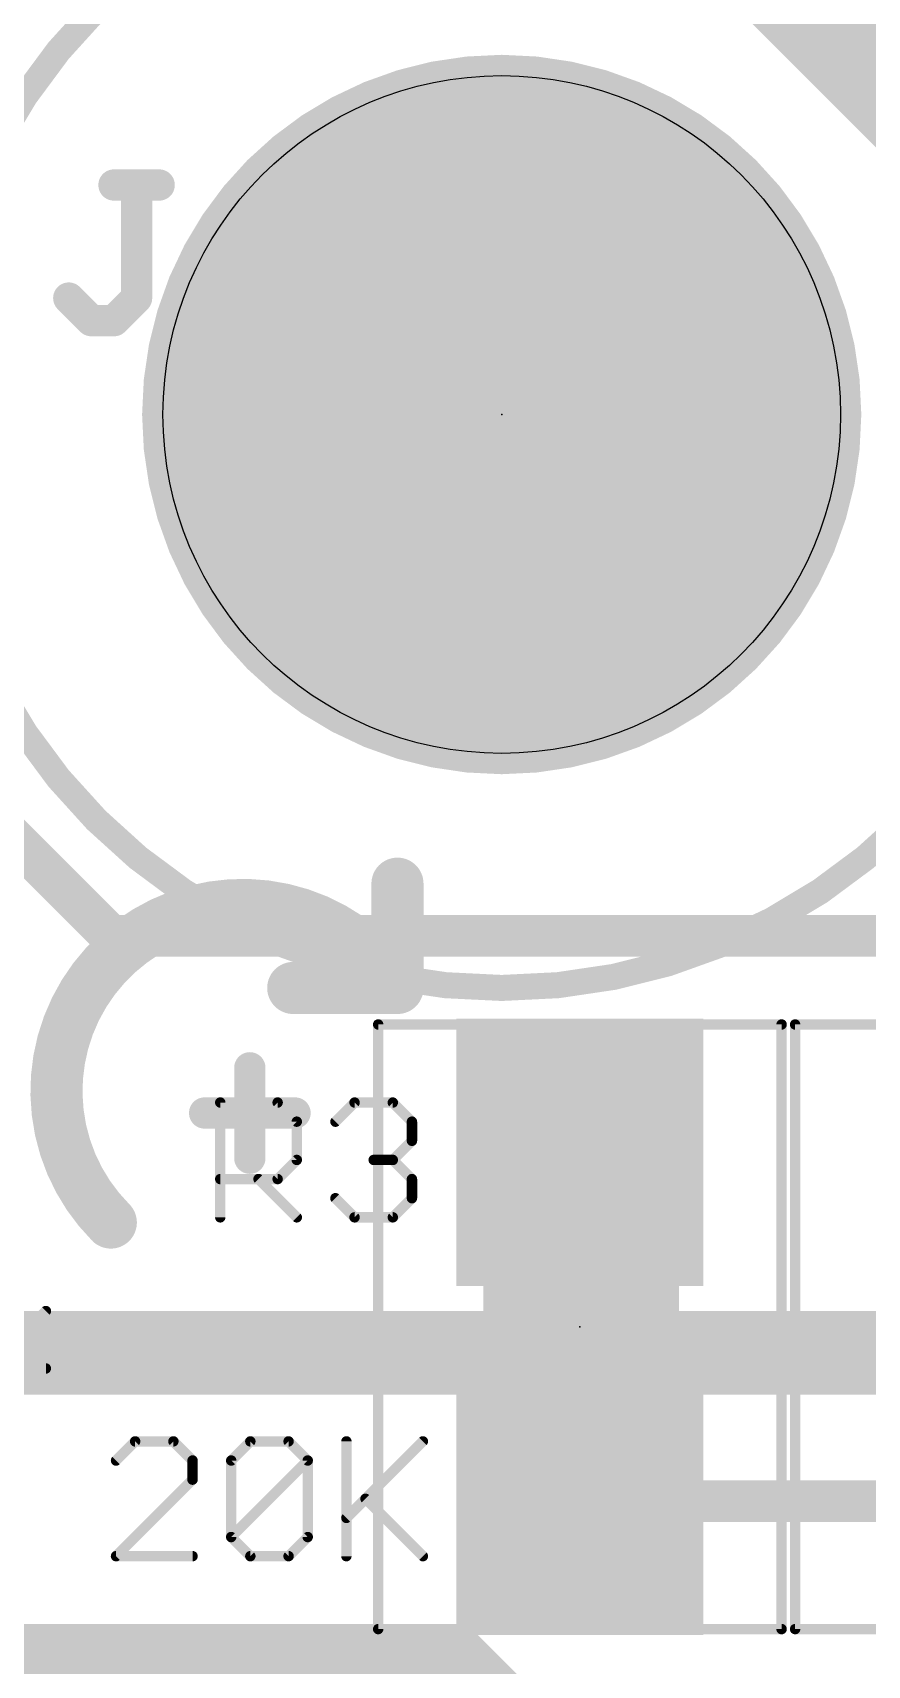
# Model space of a CAD drawing. Extents: x -25 to 82, y -12 to 21.
# Drawn here: x 12.95 to 17.02, y 4.07 to 12.02 of the extents above; entities that cross this region are included whole.
import ezdxf

# ---------------------------------------------------------------- set-up
doc = ezdxf.new("R2010")
doc.units = 0
for name, color, linetype in [('1', 12, 'CONTINUOUS'), ('16', 132, 'CONTINUOUS'), ('20', 53, 'CONTINUOUS'), ('21', 53, 'CONTINUOUS'), ('23', 53, 'CONTINUOUS'), ('25', 253, 'CONTINUOUS'), ('27', 253, 'CONTINUOUS'), ('29', 253, 'CONTINUOUS'), ('30', 253, 'CONTINUOUS'), ('31', 253, 'CONTINUOUS'), ('35', 253, 'CONTINUOUS'), ('39', 12, 'CONTINUOUS'), ('51', 53, 'CONTINUOUS')]:
    doc.layers.add(name, color=color, linetype=linetype)

# ---------------------------------------------------------------- blocks, each defined once
blk = doc.blocks.new('RECT')
blk.add_solid([(-0.5, -0.5), (0.5, -0.5), (-0.5, 0.5), (0.5, 0.5)])

msp = doc.modelspace()

# ---------------------------------------------------------------- linework, layer by layer
at = {"layer": '1', "const_width": 0.2032}
msp.add_lwpolyline([(15.621, 4.865), (17.653, 4.865)], dxfattribs=at)
at = {"layer": '1', "const_width": 0.1016}
msp.add_lwpolyline([(15.621, 4.9158, 1), (15.621, 4.8142)], format="xyb", dxfattribs=at)
at = {"layer": '16'}
for points, const_width in [([(14.605, 14.351), (21.463, 7.493)], 0.6096), ([(13.335, 7.62), (12.065, 8.89)], 0.2032), ([(13.335, 7.62), (19.304, 7.62)], 0.2032), ([(9.525, 5.588), (29.845, 5.588)], 0.4064), ([(14.986, 4.064), (10.1652, 4.064)], 0.4064), ([(16.51, 2.54), (14.986, 4.064)], 0.4064)]:
    msp.add_lwpolyline(points, dxfattribs=dict(at, const_width=const_width))
for points, const_width in [([(13.335, 7.6708, 1), (13.335, 7.5692)], 0.1016), ([(13.2991, 7.5841, 1), (13.3709, 7.6559)], 0.1016), ([(15.0578, 4.1358, 1), (14.9142, 3.9922)], 0.2032), ([(14.986, 3.9624, 1), (14.986, 4.1656)], 0.2032)]:
    msp.add_lwpolyline(points, format="xyb", dxfattribs=dict(at, const_width=const_width))
at = {"layer": '20'}
msp.add_circle((15.24, 10.16), 1.651, dxfattribs=at)
at = {"layer": '21'}
for points, const_width in [([(13.3504, 11.2782), (13.5707, 11.2782)], 0.1524), ([(13.4605, 10.7274), (13.4605, 11.2782)], 0.1524), ([(13.13, 10.7274), (13.2402, 10.6172)], 0.1524), ([(13.3504, 10.6172), (13.4605, 10.7274)], 0.1524), ([(13.2402, 10.6172), (13.3504, 10.6172)], 0.1524), ([(14.732, 7.366), (14.732, 7.874)], 0.254), ([(14.732, 7.366), (14.224, 7.366)], 0.254), ([(14.0125, 6.977), (14.0125, 6.5364)], 0.1524), ([(13.7922, 6.7567), (14.2328, 6.7567)], 0.1524)]:
    msp.add_lwpolyline(points, dxfattribs=dict(at, const_width=const_width))
for points, const_width in [([(13.3504, 11.3163, 1), (13.3504, 11.2401)], 0.0762), ([(13.4986, 11.2782, 1), (13.4224, 11.2782)], 0.0762), ([(13.5707, 11.2401, 1), (13.5707, 11.3163)], 0.0762), ([(13.157, 10.7543, 1), (13.1031, 10.7004)], 0.0762), ([(13.4224, 10.7274, 1), (13.4986, 10.7274)], 0.0762), ([(13.4875, 10.7004, 1), (13.4336, 10.7543)], 0.0762), ([(13.2402, 10.6553, 1), (13.2402, 10.5791)], 0.0762), ([(13.2132, 10.5903, 1), (13.2671, 10.6441)], 0.0762), ([(13.3234, 10.6441, 1), (13.3773, 10.5903)], 0.0762), ([(13.3504, 10.5791, 1), (13.3504, 10.6553)], 0.0762), ([(14.7955, 7.874, 1), (14.6685, 7.874)], 0.127), ([(14.732, 7.366, 1.1039), (13.335, 6.223)], 0.254), ([(14.224, 7.4295, 1), (14.224, 7.3025)], 0.127), ([(14.732, 7.3025, 1), (14.732, 7.4295)], 0.127), ([(14.6685, 7.366, 1), (14.7955, 7.366)], 0.127), ([(14.6791, 7.3308, 1), (14.7849, 7.4012)], 0.127), ([(14.0506, 6.977, 1), (13.9744, 6.977)], 0.0762), ([(13.7922, 6.7948, 1), (13.7922, 6.7186)], 0.0762), ([(14.2328, 6.7186, 1), (14.2328, 6.7948)], 0.0762), ([(13.9744, 6.5364, 1), (14.0506, 6.5364)], 0.0762), ([(13.2901, 6.1781, 1), (13.3799, 6.2679)], 0.127)]:
    msp.add_lwpolyline(points, format="xyb", dxfattribs=dict(at, const_width=const_width))
at = {"layer": '23'}
for p in [(15.24, 10.16), (15.621, 5.715)]:
    msp.add_point(p, dxfattribs=at)
at = {"layer": '25', "const_width": 0.0508}
for points in [[(13.8684, 6.2484), (13.8684, 6.8077)], [(13.8684, 6.8077), (14.148, 6.8077)], [(14.148, 6.8077), (14.2413, 6.7145)], [(14.4297, 6.7145), (14.5229, 6.8077)], [(14.5229, 6.8077), (14.7093, 6.8077)], [(14.7093, 6.8077), (14.8026, 6.7145)], [(14.2413, 6.7145), (14.2413, 6.528)], [(14.8026, 6.7145), (14.8026, 6.6213)], [(14.8026, 6.6213), (14.7093, 6.528)], [(14.2413, 6.528), (14.148, 6.4348)], [(14.7093, 6.528), (14.6161, 6.528)], [(14.7093, 6.528), (14.8026, 6.4348)], [(14.148, 6.4348), (13.8684, 6.4348)], [(14.0548, 6.4348), (14.2413, 6.2484)], [(14.8026, 6.4348), (14.8026, 6.3416)], [(14.5229, 6.2484), (14.4297, 6.3416)], [(14.8026, 6.3416), (14.7093, 6.2484)], [(14.7093, 6.2484), (14.5229, 6.2484)]]:
    msp.add_lwpolyline(points, dxfattribs=at)
at = {"layer": '25', "const_width": 0.0254}
for points in [[(13.8811, 6.8077, 1), (13.8557, 6.8077)], [(13.8684, 6.8204, 1), (13.8684, 6.795)], [(14.157, 6.8167, 1), (14.1391, 6.7987)], [(14.148, 6.795, 1), (14.148, 6.8204)], [(14.5229, 6.8204, 1), (14.5229, 6.795)], [(14.5319, 6.7987, 1), (14.5139, 6.8167)], [(14.7183, 6.8167, 1), (14.7004, 6.7987)], [(14.7093, 6.795, 1), (14.7093, 6.8204)], [(14.254, 6.7145, 1), (14.2286, 6.7145)], [(14.2323, 6.7055, 1), (14.2502, 6.7234)], [(14.4207, 6.7234, 1), (14.4387, 6.7055)], [(14.8153, 6.7145, 1), (14.7899, 6.7145)], [(14.7936, 6.7055, 1), (14.8115, 6.7234)], [(14.7899, 6.6213, 1), (14.8153, 6.6213)], [(14.8115, 6.6123, 1), (14.7936, 6.6302)], [(14.2286, 6.528, 1), (14.254, 6.528)], [(14.2502, 6.5191, 1), (14.2323, 6.537)], [(14.6161, 6.5407, 1), (14.6161, 6.5153)], [(14.7183, 6.537, 1), (14.7004, 6.5191)], [(14.7004, 6.537, 1), (14.7183, 6.5191)], [(14.7093, 6.5153, 1), (14.7093, 6.5407)], [(13.8684, 6.4475, 1), (13.8684, 6.4221)], [(14.0638, 6.4438, 1), (14.0458, 6.4258)], [(14.1391, 6.4438, 1), (14.157, 6.4258)], [(14.148, 6.4221, 1), (14.148, 6.4475)], [(14.8153, 6.4348, 1), (14.7899, 6.4348)], [(14.7936, 6.4258, 1), (14.8115, 6.4438)], [(14.4387, 6.3506, 1), (14.4207, 6.3326)], [(14.8115, 6.3326, 1), (14.7936, 6.3506)], [(14.7899, 6.3416, 1), (14.8153, 6.3416)], [(13.8557, 6.2484, 1), (13.8811, 6.2484)], [(14.2323, 6.2394, 1), (14.2502, 6.2574)], [(14.5229, 6.2611, 1), (14.5229, 6.2357)], [(14.5139, 6.2394, 1), (14.5319, 6.2574)], [(14.7004, 6.2574, 1), (14.7183, 6.2394)], [(14.7093, 6.2357, 1), (14.7093, 6.2611)]]:
    msp.add_lwpolyline(points, format="xyb", dxfattribs=at)
at = {"layer": '27', "const_width": 0.0508}
for points in [[(12.9252, 5.6985), (13.0184, 5.7917)], [(12.832, 5.512), (13.0184, 5.512)], [(13.4536, 5.1567), (13.3604, 5.0635)], [(13.64, 5.1567), (13.4536, 5.1567)], [(13.7332, 5.0635), (13.64, 5.1567)], [(13.9217, 5.0635), (14.0149, 5.1567)], [(14.0149, 5.1567), (14.2013, 5.1567)], [(14.2013, 5.1567), (14.2946, 5.0635)], [(14.483, 5.1567), (14.483, 4.5974)], [(14.483, 4.7838), (14.8559, 5.1567)], [(13.7332, 4.9703), (13.7332, 5.0635)], [(13.9217, 4.6906), (13.9217, 5.0635)], [(13.9217, 4.6906), (14.2946, 5.0635)], [(14.2946, 5.0635), (14.2946, 4.6906)], [(13.3604, 4.5974), (13.7332, 4.9703)], [(14.5762, 4.877), (14.8559, 4.5974)], [(14.0149, 4.5974), (13.9217, 4.6906)], [(14.2946, 4.6906), (14.2013, 4.5974)], [(13.7332, 4.5974), (13.3604, 4.5974)], [(14.2013, 4.5974), (14.0149, 4.5974)]]:
    msp.add_lwpolyline(points, dxfattribs=at)
at = {"layer": '27', "const_width": 0.0254}
for points in [[(13.0274, 5.7827, 1), (13.0095, 5.8007)], [(13.0184, 5.4993, 1), (13.0184, 5.5247)], [(13.4536, 5.1694, 1), (13.4536, 5.144)], [(13.4626, 5.1477, 1), (13.4446, 5.1657)], [(13.649, 5.1657, 1), (13.6311, 5.1477)], [(13.64, 5.144, 1), (13.64, 5.1694)], [(14.0149, 5.1694, 1), (14.0149, 5.144)], [(14.0239, 5.1477, 1), (14.0059, 5.1657)], [(14.2103, 5.1657, 1), (14.1924, 5.1477)], [(14.2013, 5.144, 1), (14.2013, 5.1694)], [(14.4957, 5.1567, 1), (14.4703, 5.1567)], [(14.8648, 5.1477, 1), (14.8469, 5.1657)], [(13.3514, 5.0724, 1), (13.3694, 5.0545)], [(13.746, 5.0635, 1), (13.7205, 5.0635)], [(13.7243, 5.0545, 1), (13.7422, 5.0724)], [(13.9344, 5.0635, 1), (13.909, 5.0635)], [(13.9127, 5.0724, 1), (13.9307, 5.0545)], [(14.3073, 5.0635, 1), (14.2819, 5.0635)], [(14.3035, 5.0545, 1), (14.2856, 5.0724)], [(14.2856, 5.0545, 1), (14.3035, 5.0724)], [(13.7205, 4.9703, 1), (13.746, 4.9703)], [(13.7422, 4.9613, 1), (13.7243, 4.9792)], [(14.5852, 4.886, 1), (14.5673, 4.8681)], [(14.474, 4.7928, 1), (14.492, 4.7748)], [(13.9307, 4.6996, 1), (13.9127, 4.6816)], [(13.9127, 4.6996, 1), (13.9307, 4.6816)], [(13.909, 4.6906, 1), (13.9344, 4.6906)], [(14.2819, 4.6906, 1), (14.3073, 4.6906)], [(14.3035, 4.6816, 1), (14.2856, 4.6996)], [(13.3604, 4.6101, 1), (13.3604, 4.5847)], [(13.3514, 4.6064, 1), (13.3694, 4.5884)], [(13.7332, 4.5847, 1), (13.7332, 4.6101)], [(14.0149, 4.6101, 1), (14.0149, 4.5847)], [(14.0059, 4.5884, 1), (14.0239, 4.6064)], [(14.1924, 4.6064, 1), (14.2103, 4.5884)], [(14.2013, 4.5847, 1), (14.2013, 4.6101)], [(14.8469, 4.5884, 1), (14.8648, 4.6064)], [(14.4703, 4.5974, 1), (14.4957, 4.5974)]]:
    msp.add_lwpolyline(points, format="xyb", dxfattribs=at)
at = {"layer": '29', "const_width": 1.7526}
msp.add_lwpolyline([(15.24, 9.2837, 1), (15.24, 11.0363, 1), (15.24, 9.2837)], format="xyb", dxfattribs=at)
at = {"layer": '30', "const_width": 1.7526}
msp.add_lwpolyline([(15.24, 9.2837, 1), (15.24, 11.0363, 1), (15.24, 9.2837)], format="xyb", dxfattribs=at)
at = {"layer": '39'}
for points, const_width in [([(15.24, 7.366, 1), (15.24, 12.954, 1), (15.24, 7.366)], 0.127), ([(14.6507, 7.188, 1), (14.6253, 7.188)], 0.0254), ([(14.638, 7.2007, 1), (14.638, 7.1753)], 0.0254), ([(16.6167, 7.188, 1), (16.5913, 7.188)], 0.0254), ([(16.604, 7.1753, 1), (16.604, 7.2007)], 0.0254), ([(16.6827, 7.188, 1), (16.6573, 7.188)], 0.0254), ([(16.67, 7.2007, 1), (16.67, 7.1753)], 0.0254), ([(14.638, 4.2547, 1), (14.638, 4.2293)], 0.0254), ([(14.6253, 4.242, 1), (14.6507, 4.242)], 0.0254), ([(16.5913, 4.242, 1), (16.6167, 4.242)], 0.0254), ([(16.604, 4.2293, 1), (16.604, 4.2547)], 0.0254), ([(16.67, 4.2547, 1), (16.67, 4.2293)], 0.0254), ([(16.6573, 4.242, 1), (16.6827, 4.242)], 0.0254)]:
    msp.add_lwpolyline(points, format="xyb", dxfattribs=dict(at, const_width=const_width))
at = {"layer": '39', "const_width": 0.0508}
for points in [[(14.638, 4.242), (14.638, 7.188)], [(14.638, 7.188), (16.604, 7.188)], [(16.604, 7.188), (16.604, 4.242)], [(16.67, 4.242), (16.67, 7.188)], [(16.67, 7.188), (18.636, 7.188)], [(16.604, 4.242), (14.638, 4.242)], [(18.636, 4.242), (16.67, 4.242)]]:
    msp.add_lwpolyline(points, dxfattribs=at)
at = {"layer": '51', "const_width": 0.1016}
for points in [[(15.202, 6.071), (15.202, 5.359)], [(16.053, 6.071), (16.053, 5.359)]]:
    msp.add_lwpolyline(points, dxfattribs=at)
at = {"layer": '51', "const_width": 0.0508}
for points in [[(15.2274, 6.071, 1), (15.1766, 6.071)], [(16.0784, 6.071, 1), (16.0276, 6.071)], [(15.1766, 5.359, 1), (15.2274, 5.359)], [(16.0276, 5.359, 1), (16.0784, 5.359)]]:
    msp.add_lwpolyline(points, format="xyb", dxfattribs=at)

# ---------------------------------------------------------------- block references
at = {"layer": '1', "xscale": 1.1, "rotation": 270}
for p in [(15.621, 6.565), (15.621, 4.865)]:
    msp.add_blockref('RECT', p, dxfattribs=at)
at = {"layer": '21', "xscale": 0.4572, "yscale": 0.762, "rotation": 270}
msp.add_blockref('RECT', (15.621, 5.715), dxfattribs=at)
at = {"layer": '29', "xscale": 1.3032, "yscale": 1.2032, "rotation": 270}
for p in [(15.621, 6.565), (15.621, 4.865)]:
    msp.add_blockref('RECT', p, dxfattribs=at)
at = {"layer": '31', "xscale": 1.1, "rotation": 270}
for p in [(15.621, 6.565), (15.621, 4.865)]:
    msp.add_blockref('RECT', p, dxfattribs=at)
at = {"layer": '35', "xscale": 0.3998, "yscale": 0.6, "rotation": 270}
msp.add_blockref('RECT', (15.621, 5.715), dxfattribs=at)
at = {"layer": '51', "xscale": 0.5001, "yscale": 0.95, "rotation": 270}
for p in [(15.6261, 6.3032), (15.6261, 5.1348)]:
    msp.add_blockref('RECT', p, dxfattribs=at)

doc.saveas('drawing.dxf')
